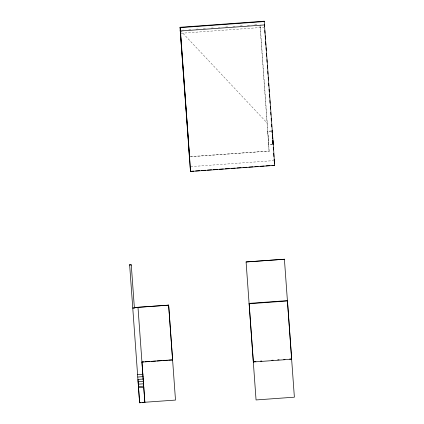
<?xml version="1.0" encoding="UTF-8"?>
<svg xmlns="http://www.w3.org/2000/svg" width="424" height="424" viewBox="0 0 424 424"><rect width="100%" height="100%" fill="white"/><g stroke="black" fill="none" stroke-linecap="round" stroke-linejoin="round"><path stroke-width="0.32" stroke-dasharray="2.12 1.59" d="M181.536 30.21L184.17 30.019M188.781 29.685L191.415 29.495M196.026 29.161L198.003 29.018M203.271 28.636L205.905 28.445M211.179 28.069L213.155 27.926M218.424 27.544L219.738 27.449M225.669 27.019L227.646 26.876M232.914 26.495L235.548 26.304M240.159 25.97L242.798 25.779M247.409 25.445L249.386 25.302M254.654 24.921L257.288 24.73M181.069 33.279L263.913 27.284M272.531 144.467L268.726 144.743L267.692 131.249L271.503 130.974M271.567 131.085L267.692 131.249M272.468 144.351L268.726 144.743M190.01 156.615L269.15 151.071L190.106 156.785M190.694 166.621L273.538 160.632M180.539 30.714L267.242 123.103M269.102 150.976L269.139 151.294L268.085 134.805A133.311 0.975 85.9 0 0 267.571 127.672L260.156 24.952M260.018 25.859L269.06 150.902"/><path stroke-width="0.64" d="M137.996 307.363L144.865 402.418L139.618 402.8L129.622 264.682L131.191 264.571L131.286 265.021L134.387 307.957L132.813 308.073L137.996 307.363L168.657 305.148L172.61 359.918L141.934 362.038L143.89 361.9M180.412 33.326L180.02 27.284L264.178 21.2L272.823 138.102A66.086 0.482 85.9 0 1 273.501 147.552L274.651 165.397L190.493 171.482L180.216 30.305L187.864 133.438A133.311 0.975 85.9 0 1 188.378 140.567L189.348 156.663M180.02 27.284L180.221 27.645L264.38 21.555M180.221 27.645L180.492 31.005L264.65 24.921M190.408 171.338L193.699 171.1M195.671 170.957L199.614 170.671M201.586 170.528L205.534 170.241M207.506 170.103L211.449 169.817M213.42 169.674L217.369 169.388M219.341 169.245L223.284 168.959M225.255 168.816L229.204 168.535M231.175 168.392L235.119 168.105M237.09 167.962L241.039 167.676M243.01 167.533L246.954 167.247M248.925 167.104L252.874 166.823M254.845 166.68L258.131 166.441M260.103 166.298L264.051 166.012M266.023 165.869L269.966 165.583M271.938 165.44L274.651 165.397M131.286 265.021L129.712 265.132L129.622 264.682M246.09 261.958L284.419 259.239L246.09 261.958L256.059 399.949L294.378 397.182L284.409 259.191M168.657 305.148L134.291 307.511L134.387 307.957M287.483 300.976L287.408 300.621L249.084 303.388L249.158 303.743L287.483 300.976L291.686 359.218L253.367 361.99L253.292 361.635L255.932 361.444M145.194 361.805L149.762 361.476M151.066 361.381L155.629 361.052M156.938 360.957L161.502 360.628M162.805 360.533L167.374 360.204M168.678 360.109L172.61 359.918M260.559 361.11L261.878 361.015M271.789 360.299L273.114 360.204M277.736 359.87L279.061 359.775M283.683 359.435L285.007 359.34M289.629 359.006L290.954 358.911M137.614 374.646L142.867 374.265M137.784 377.026L143.036 376.65M143.206 379.029L137.959 379.411L139.618 402.8M138.129 381.791L143.381 381.409M138.298 384.165L143.551 383.789M138.473 386.54L143.72 386.158M138.558 387.721L143.805 387.345M139.597 402.705L140.906 402.609M142.188 402.44L175.499 400.081L168.63 305.031M291.611 358.863L291.686 359.218M144.865 402.418L141.934 362.038M274.566 165.254L274.54 164.941M274.434 163.664L274.1 159.265M272.341 132.951L272.139 130.926L272.277 132.839M272.431 134.222L272.754 138.685M272.849 139.957L273.167 144.42L272.828 140.482M272.415 134.747L272.69 138.574M264.809 30.539L265 33.178M265.191 35.823L265.429 39.119M265.62 41.764L265.859 45.061M266.049 47.7L266.24 50.345M266.479 53.641L266.67 56.286M266.908 59.583L267.099 62.227M267.337 65.524L267.528 68.169M267.761 71.465L267.952 74.11M268.191 77.407L268.381 80.051M268.62 83.348L268.811 85.987M269.049 89.289L269.24 91.928M269.431 94.573L269.622 97.213M269.86 100.515L270.051 103.154M270.289 106.456L270.48 109.095M270.719 112.397L270.909 115.037M271.148 118.338L271.339 120.978M271.577 124.28L271.768 126.919M272.007 130.216L272.197 132.86M272.436 136.157L272.579 138.139M272.865 142.098L273.008 144.081M273.247 147.382L273.438 150.022M273.676 153.324L273.915 156.626M249.158 303.743L253.367 361.99M180.492 31.005L188.664 144.187A66.086 0.482 85.9 0 1 189.343 153.636L190.493 171.482M264.518 26.468L264.369 24.327M264.205 21.799L264.178 21.2"/></g></svg>
